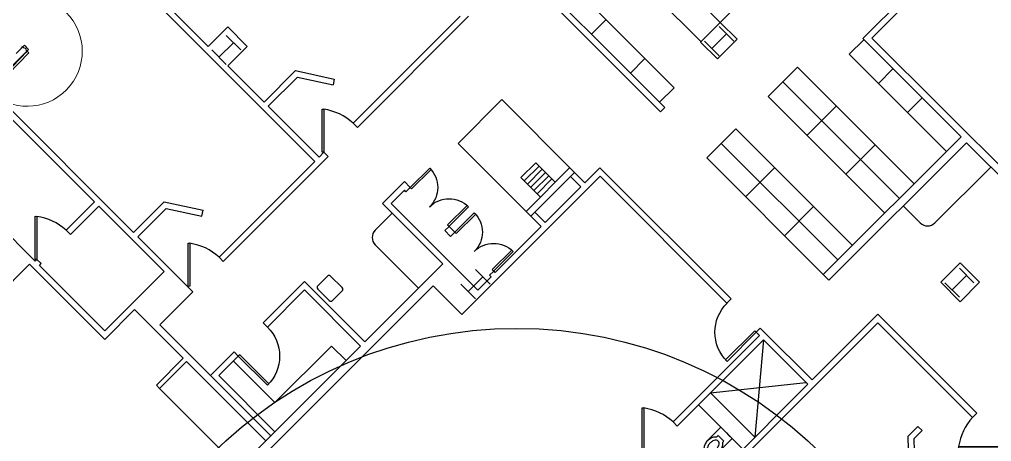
# Model space of a CAD drawing. Header units: inches. Extents: x -59 to 5682, y -269 to 4477.
# Drawn here: x 1088 to 1937, y 1099 to 1468 of the extents above; entities that cross this region are included whole.
import ezdxf

# ---------------------------------------------------------------- set-up
doc = ezdxf.new("R2010")
doc.units = ezdxf.units.IN
doc.header["$LTSCALE"] = 96
doc.header["$MEASUREMENT"] = 0
doc.layers.get('0').update_dxf_attribs({"linetype": 'CONTINUOUS'})
for name, color, linetype in [('A-COLS', 5, 'CONTINUOUS'), ('A-DOOR', 2, 'CONTINUOUS'), ('A-FLOR-CASE', 3, 'CONTINUOUS'), ('A-FLOR-PFIX', 2, 'CONTINUOUS'), ('A-SHAFT', 1, 'CONTINUOUS'), ('A-WALL-FULL', 6, 'CONTINUOUS')]:
    doc.layers.add(name, color=color, linetype=linetype)
doc.layers.add('A-DOOR-FRAM', color=31, linetype='CONTINUOUS', lineweight=50)

# ---------------------------------------------------------------- blocks, each defined once
blk = doc.blocks.new('ador')
at = {"layer": 'A-DOOR'}
blk.add_lwpolyline([(7907.5, 2187.6), (7908.9, 2186.1), (7874.9, 2152.2), (7873.5, 2153.6)], close=True, dxfattribs=at)
blk.add_arc((7860.4, 2149.8), 60.6, 2.2706, 36.8485, dxfattribs=at)
blk = doc.blocks.new('0206.01-BAS-GRID$0$IBEAM')
for points in [[(-0.5, 0.5, 1), (-0.5, 0.5), (0.5, 0.5), (0.5, 0.5, 1)], [(0, -0.5, 1), (0, -0.5), (0, 0.5), (0, 0.5, 1)], [(-0.5, -0.5, 1), (-0.5, -0.5), (0.5, -0.5), (0.5, -0.5, 1)]]:
    blk.add_3dface(points)
blk = doc.blocks.new('P2477016')
for p, q in [((-3.603083, -23.831759), (-3.603083, -23.831759)), ((-2.504894, -21.068753), (-2.504894, -21.068753))]:
    blk.add_line(p, q)
for points in [[(-6.93083, -16.399601, -0.022673), (-7, -14.875), (-7, 0), (-3.020761, 0), (0, 0), (3.020761, 0), (7, 0), (7, -14.875)], [(-6.937926, -16.211212, -0.074934), (-6.387938, -12.562014, -0.085426), (-4.920528, -9.670474, -0.066386), (-3.550098, -8.264603), (-3.550098, -6.711212), (3.449902, -6.711212), (3.449902, -8.264603, -0.066386), (4.820333, -9.670474, -0.085426), (6.287743, -12.562014, -0.111314), (6.709134, -17.991061)], [(3.991504, -23.722377, -0.562484), (3.158962, -23.529526), (2.424162, -21.300368, -0.238976), (2.492058, -20.853364, 0.08035), (3.421006, -18.976205, 0.074934), (3.837731, -16.211212, 0.074934), (3.421006, -13.446218, 0.085426), (2.414145, -11.462194, 0.066386), (1.597345, -10.624271, 0.330534), (-1.69754, -10.624271, 0.066386), (-2.51434, -11.462194, 0.085426), (-3.521201, -13.446218, 0.074934), (-3.937926, -16.211212, 0.074934), (-3.521201, -18.976205, 0.08035), (-2.592253, -20.853364, -0.238976), (-2.524357, -21.300368), (-3.250575, -23.503493, -0.549653), (-4.069149, -23.710095)], [(0, -25.75, 0.143932), (2.498761, -25.015482, 0.107177), (4.949747, -22.564786, 0.077997), (6.431696, -19.212481, 0.065232), (7, -14.875)], [(-4.023967, -23.748064, 0.06085), (-2.498761, -25.015482, 0.143932), (0, -25.75)], [(-2.976493, -22.67201, 0.063273), (-1.687041, -23.754089, 0.143932), (0, -24.25)], [(0, -24.25, 0.143932), (1.687041, -23.754089, 0.059203), (2.902316, -22.750942)]]:
    blk.add_lwpolyline(points, format="xyb")
for centre, radius, start, end in [((5.443363, -16.211212), 12.38129, 180, 197.141641), ((2.746106, -17.043143), 9.558648, 197.141641, 216.672481), ((1.035634, -18.316811), 7.426057, 216.672481, 226.574161)]:
    blk.add_arc(centre, radius, start, end)
blk = doc.blocks.new('*U27')
for p, q in [((0, 0), (0, 0)), ((36, 0), (36, 0))]:
    blk.add_line(p, q)
blk.add_lwpolyline([(0, 0), (0, 36), (1.75, 36), (1.75, 0)], close=True)
blk.add_arc((0, 0), 36, 0, 90)
blk = doc.blocks.new('*U33')
for p, q in [((0, 0), (0, 0)), ((-24, 0), (-24, 0))]:
    blk.add_line(p, q)
blk.add_lwpolyline([(0, 0), (0, -24), (-1.75, -24), (-1.75, 0)], close=True)
blk.add_arc((0, 0), 24, 180, 270)
blk = doc.blocks.new('*U34')
for p, q in [((0, 0), (0, 0)), ((24, 0), (24, 0))]:
    blk.add_line(p, q)
blk.add_lwpolyline([(0, 0), (0, -24), (1.75, -24), (1.75, 0)], close=True)
blk.add_arc((0, 0), 24, 270, 0)
blk = doc.blocks.new('*U29')
for p, q in [((0, 0), (0, 0)), ((-36, 0), (-36, 0))]:
    blk.add_line(p, q)
blk.add_lwpolyline([(0, 0), (0, 36), (-1.75, 36), (-1.75, 0)], close=True)
blk.add_arc((0, 0), 36, 90, 180)
blk = doc.blocks.new('Corp_Door Single F - 4_-0_ x 7_-0_ - 2_ Head-2418504-LEVEL 01 OVERALL FLOOR PLAN CATH _1')
at = {"layer": 'A-DOOR', "lineweight": 20}
for p, q in [((23.97, 4.75), (71.96, 5.59)), ((23.97, 4.75), (24, 3)), ((24, 3), (71.99, 3.84)), ((71.96, 5.59), (71.99, 3.84))]:
    blk.add_line(p, q, dxfattribs=at)
at = {"layer": 'A-DOOR', "lineweight": 9}
blk.add_arc((24, 3), 48, 1, 180, dxfattribs=at)
at = {"layer": 'A-DOOR-FRAM', "lineweight": 13}
for p, q in [((-24, 3), (-26, 3)), ((-26, 3), (-26, 2.63)), ((-24, 1), (-24, 3)), ((-23.37, 1), (-24, 1)), ((-23.37, -0.75), (-23.37, 1)), ((24, 1), (23.38, 1)), ((23.38, 1), (23.38, -0.75)), ((26, 3), (24, 3)), ((24, 3), (24, 1)), ((26, 2.63), (26, 3)), ((-26, -2.62), (-26, -2.75)), ((-26, -2.75), (-24, -2.75)), ((-24, -2.75), (-24, -0.75)), ((-24, -0.75), (-23.37, -0.75)), ((23.38, -0.75), (24, -0.75)), ((24, -0.75), (24, -2.75)), ((24, -2.75), (26, -2.75))]:
    blk.add_line(p, q, dxfattribs=at)

msp = doc.modelspace()

# ---------------------------------------------------------------- linework, layer by layer
at = {"layer": 'A-FLOR-CASE'}
for p, q in [((1615.02, 1549.89), (1700.04, 1464.87)), ((1598.25, 1533.13), (1683.28, 1448.1)), ((1566.43, 1501.31), (1659.77, 1407.97)), ((1700.04, 1464.87), (1729.95, 1494.77)), ((1600.38, 1467.37), (1587.65, 1454.64)), ((1825.41, 1449.87), (1812.68, 1437.14)), ((1812.68, 1437.14), (1897.54, 1352.29)), ((1634.32, 1433.43), (1621.59, 1420.7)), ((1767.43, 1425.83), (1741.97, 1400.38)), ((1869.25, 1324.01), (1767.43, 1425.83)), ((1850.87, 1424.42), (1838.14, 1411.69)), ((1856.52, 1311.28), (1754.7, 1413.1)), ((1659.77, 1407.97), (1647.05, 1395.25)), ((1843.79, 1298.55), (1741.97, 1400.38)), ((1801.37, 1391.89), (1775.91, 1366.44)), ((1876.32, 1398.96), (1863.59, 1386.23)), ((1713.69, 1372.09), (1688.23, 1346.64)), ((1815.51, 1270.27), (1713.69, 1372.09)), ((1802.78, 1257.54), (1700.96, 1359.36)), ((1835.31, 1357.95), (1809.85, 1332.49)), ((1790.05, 1244.81), (1688.23, 1346.64)), ((1747.63, 1338.15), (1722.17, 1312.7)), ((1936.24, 1338.67), (1887.44, 1289.88)), ((1781.57, 1304.21), (1756.11, 1278.75)), ((1874.72, 1289.88), (1859.87, 1304.73)), ((1413.7, 1298.37), (1398.85, 1283.52)), ((1398.85, 1270.8), (1436.68, 1232.97)), ((1311.35, 1133.09), (1360.67, 1182.41)), ((1373.4, 1169.68), (1360.67, 1182.41)), ((1311.35, 1133.09), (1275.11, 1169.33)), ((1279.9, 1076.19), (1210.6, 1145.48))]:
    msp.add_line(p, q, dxfattribs=at)
for centre, start, end in [((1405.21, 1277.16), 135, 225), ((1881.08, 1296.25), 225, 315)]:
    msp.add_arc(centre, 9, start, end, dxfattribs=at)
at = {"layer": 'A-FLOR-PFIX'}
for p, q in [((1471.15, 1359.36), (1509.34, 1397.55)), ((1509.34, 1397.55), (1572.98, 1333.91)), ((1471.15, 1359.36), (1534.79, 1295.72)), ((1526.1, 1329.45), (1539.03, 1342.39)), ((1539.03, 1342.39), (1556.01, 1325.42)), ((1528.93, 1326.62), (1541.86, 1339.56)), ((1530.55, 1299.96), (1568.73, 1338.15)), ((1531.75, 1323.8), (1544.69, 1336.73)), ((1534.58, 1320.97), (1547.52, 1333.91)), ((1534.79, 1295.72), (1572.98, 1333.91)), ((1526.1, 1329.45), (1543.07, 1312.48)), ((1537.41, 1318.14), (1550.35, 1331.08)), ((1540.24, 1315.31), (1553.18, 1328.25))]:
    msp.add_line(p, q, dxfattribs=at)
msp.add_lwpolyline([(1361.57, 1222.08), (1370.05, 1230.56, 0.414214), (1370.05, 1233.39), (1359.95, 1243.49, 0.414214), (1357.12, 1243.49), (1348.64, 1235.01, 0.414214), (1348.64, 1232.18), (1358.74, 1222.08, 0.414214)], format="xyb", close=True, dxfattribs=at)
at = {"layer": 'A-SHAFT'}
for p, q in [((1737.75, 1187.72), (1730.3, 1102.85)), ((1691.58, 1141.55), (1774.88, 1150.6))]:
    msp.add_line(p, q, dxfattribs=at)
msp.add_circle((1522.44, 819.85), 377.96, dxfattribs=at)
at = {"layer": 'A-WALL-FULL'}
for p, q in [((1824.53, 1450.75), (2011.56, 1637.78)), ((1832.51, 1451.32), (2015.27, 1634.07)), ((1253.14, 1444.03), (1176.02, 1521.15)), ((1346.14, 1343.6), (1172.31, 1517.44)), ((1601.97, 1432.9), (1546.11, 1488.76)), ((1605.68, 1436.61), (1553.71, 1488.58)), ((1379.55, 1377), (1472.92, 1470.38)), ((1383.26, 1373.29), (1480.35, 1470.38)), ((1700.08, 1464.9), (1682.93, 1447.75)), ((1700.08, 1464.9), (1714.75, 1450.23)), ((1153.74, 1308.31), (1010.26, 1451.79)), ((1832.51, 1451.32), (2029.38, 1254.68)), ((1085.33, 1437.89), (1092.55, 1445.11)), ((1096.27, 1441.4), (1092.55, 1445.11)), ((1682.93, 1447.75), (1697.6, 1433.08)), ((1714.75, 1450.23), (1697.6, 1433.08)), ((1824.53, 1450.75), (1910.26, 1365.02)), ((1062.17, 1407.3), (1096.27, 1441.4)), ((1605.68, 1436.61), (1651.64, 1390.65)), ((1301.77, 1395.39), (1270.11, 1427.06)), ((1601.97, 1432.9), (1647.93, 1386.94)), ((1301.77, 1395.39), (1329.21, 1422.84)), ((1329.21, 1422.84), (1363.14, 1415.46)), ((1305.48, 1391.68), (1330.9, 1417.1)), ((1330.9, 1417.1), (1362.03, 1410.33)), ((1363.14, 1415.46), (1362.03, 1410.33)), ((1187.93, 1281.55), (1062.17, 1407.3)), ((958.49, 1400.03), (1101.98, 1256.54)), ((1349.85, 1347.31), (1305.48, 1391.68)), ((1651.64, 1390.65), (1647.93, 1386.94)), ((1383.26, 1373.29), (1379.55, 1377)), ((1790.05, 1244.81), (1910.26, 1365.02)), ((1795, 1239.87), (1915.02, 1359.89)), ((1915.02, 1359.89), (2024.98, 1249.93)), ((1349.85, 1347.31), (1354.09, 1351.55)), ((1357.8, 1347.83), (1354.09, 1351.55)), ((1262.55, 1260), (1346.14, 1343.6)), ((1266.26, 1256.29), (1357.8, 1347.83)), ((1581.99, 1324.89), (1572.98, 1333.91)), ((1581.99, 1324.89), (1595.04, 1337.94)), ((1709.49, 1223.5), (1595.04, 1337.94)), ((1405.21, 1306.86), (1424.31, 1325.95)), ((1429.43, 1320.82), (1424.31, 1325.95)), ((1474.51, 1209.99), (1595.22, 1330.69)), ((1569.44, 1330.37), (1578.46, 1321.35)), ((1595.22, 1330.69), (1705.95, 1219.97)), ((1412.64, 1306.86), (1424.31, 1318.53)), ((1425.72, 1317.11), (1424.31, 1318.53)), ((1425.72, 1317.11), (1429.43, 1320.82)), ((1547.34, 1290.24), (1578.46, 1321.35)), ((1128.99, 1283.56), (1153.74, 1308.31)), ((1187.93, 1281.55), (1214.66, 1308.29)), ((1214.66, 1308.29), (1248.59, 1300.91)), ((1132.7, 1279.84), (1157.46, 1304.6)), ((1214.62, 1247.43), (1157.46, 1304.6)), ((1191.64, 1277.84), (1216.35, 1302.55)), ((1216.35, 1302.55), (1247.47, 1295.78)), ((1247.47, 1295.78), (1248.59, 1300.91)), ((1457.89, 1254.18), (1405.21, 1306.86)), ((1488.3, 1231.2), (1412.64, 1306.86)), ((1547.34, 1290.24), (1538.33, 1299.26)), ((1534.79, 1295.72), (1543.81, 1286.71)), ((1132.7, 1279.84), (1128.99, 1283.56)), ((1459.66, 1283.17), (1463.37, 1286.88)), ((1464.7, 1278.13), (1459.66, 1283.17)), ((1468.41, 1281.84), (1463.37, 1286.88)), ((1464.7, 1278.13), (1468.41, 1281.84)), ((1503.68, 1246.58), (1543.81, 1286.71)), ((1239.72, 1229.76), (1191.64, 1277.84)), ((1101.98, 1256.54), (1103.53, 1258.1)), ((1107.25, 1254.39), (1103.53, 1258.1)), ((1262.55, 1260), (1266.26, 1256.29)), ((1097.18, 1253.92), (1027.72, 1184.46)), ((1097.18, 1253.92), (1162.85, 1188.24)), ((1105.69, 1252.83), (1107.25, 1254.39)), ((1105.69, 1252.83), (1162.85, 1195.67)), ((1389.84, 1186.12), (1457.89, 1254.18)), ((1498.64, 1244.19), (1502.35, 1247.9)), ((1503.68, 1246.58), (1502.27, 1247.99)), ((1892.57, 1238.09), (1909.54, 1255.06)), ((1909.54, 1255.06), (1926.51, 1238.09)), ((1162.85, 1195.67), (1214.62, 1247.43)), ((1488.3, 1231.2), (1499.97, 1242.87)), ((1499.97, 1242.87), (1498.64, 1244.19)), ((1790.05, 1244.81), (1795, 1239.87)), ((1286.42, 1072.1), (1449.41, 1235.09)), ((1301.09, 1202.74), (1337.16, 1238.8)), ((1304.81, 1199.02), (1337.16, 1231.38)), ((1389.84, 1186.12), (1337.16, 1238.8)), ((1386.12, 1182.41), (1337.16, 1231.38)), ((1474.51, 1209.99), (1449.41, 1235.09)), ((1892.57, 1238.09), (1909.54, 1221.12)), ((1892.57, 1238.09), (1909.54, 1221.12)), ((1926.51, 1238.09), (1909.54, 1221.12)), ((1239.72, 1229.76), (1210.76, 1200.79)), ((1705.95, 1219.97), (1709.49, 1223.5)), ((1162.85, 1188.24), (1188.84, 1214.23)), ((1231.27, 1171.8), (1188.84, 1214.23)), ((1780.22, 1152.78), (1837.68, 1210.23)), ((1837.68, 1210.23), (1924.08, 1123.81)), ((1307.63, 1103.92), (1210.74, 1200.82)), ((1301.09, 1202.74), (1304.81, 1199.02)), ((1689.54, 1054.66), (1837.68, 1202.8)), ((1734.99, 1198), (1731.45, 1194.47)), ((1737.79, 1195.2), (1734.99, 1198)), ((1837.68, 1202.8), (1920.37, 1120.1)), ((1658.86, 1116.26), (1734.26, 1191.66)), ((1731.45, 1194.47), (1734.26, 1191.66)), ((1780.22, 1152.78), (1737.79, 1195.2)), ((1277.41, 1073.69), (1386.12, 1182.41)), ((1662.57, 1112.55), (1737.79, 1187.77)), ((1776.51, 1149.06), (1737.79, 1187.77)), ((1207.78, 1148.31), (1231.27, 1171.8)), ((1254.95, 1156.6), (1275.64, 1177.28)), ((1262.38, 1156.6), (1279.35, 1173.57)), ((1275.64, 1177.28), (1279.35, 1173.57)), ((1210.6, 1145.48), (1234.1, 1168.97)), ((1303.39, 1099.68), (1234.1, 1168.97)), ((1311.35, 1107.63), (1262.38, 1156.6)), ((1210.6, 1145.48), (1207.78, 1148.31)), ((1673.63, 1046.18), (1776.51, 1149.06)), ((1691.62, 1141.6), (1730.34, 1102.89)), ((1681.01, 1130.99), (1719.74, 1092.29)), ((1924.08, 1123.81), (1920.37, 1120.1)), ((1662.57, 1112.55), (1658.86, 1116.26)), ((1864.13, 1103.7), (1872.71, 1112.28)), ((1872.71, 1112.28), (1876.42, 1108.57)), ((1864.9, 1073.98), (1864.13, 1103.7)), ((1869.44, 1101.59), (1876.42, 1108.57)), ((1870.09, 1076.15), (1869.44, 1101.59))]:
    msp.add_line(p, q, dxfattribs=at)
msp.add_lwpolyline([(1253.14, 1444.03), (1270.11, 1461), (1287.08, 1444.03), (1270.11, 1427.06)], dxfattribs=at)

# ---------------------------------------------------------------- block references
at = {"layer": 'A-COLS', "xscale": 18.00000000000047, "yscale": 18.00000000000047, "zscale": 1e-06, "rotation": 135}
for p in [(1699.07, 1448.62), (1268.83, 1440.86), (1486.42, 1236.38), (1908.81, 1237.7)]:
    msp.add_blockref('0206.01-BAS-GRID$0$IBEAM', p, dxfattribs=at)
at = {"layer": 'A-DOOR'}
for p, xscale, yscale, zscale, rotation in [((-4505.1, 4646.32), 0.7826086956512714, 0.7826086956512714, 0.7826086956512714, 314.9999999999529), ((-1812.8, -4197.34), 0.7826086956532008, 0.7826086956532008, 0.7826086956532008, 45.00000000000001), ((-2063.41, -4290.83), 0.7826086956523612, 0.7826086956523612, 0.7826086956523612, 44.99980995046793), ((-1928.71, -4314.96), 0.7826086956523919, 0.7826086956523919, 0.7826086956523919, 45.01112650939266), ((-1533.51, -4458.14), 0.7826086956520908, 0.7826086956520908, 0.7826086956520908, 45.00011076627212), ((7494.67, -2072.29), 0.7826086956525578, 0.7826086956525578, 0.7826086956525578, 135.0000000000471)]:
    msp.add_blockref('ador', p, dxfattribs=dict(at, xscale=xscale, yscale=yscale, zscale=zscale, rotation=rotation))
at = {"layer": 'A-DOOR', "rotation": 224.9999999999999}
msp.add_blockref('Corp_Door Single F - 4_-0_ x 7_-0_ - 2_ Head-2418504-LEVEL 01 OVERALL FLOOR PLAN CATH _1', (1109.97, 1458.81), dxfattribs=at)
at = {"layer": 'A-DOOR'}
for name, p, xscale, rotation in [('*U34', (1429.43, 1320.82), -1, 135.0000000000553), ('*U33', (1463.29, 1286.97), -1, 135.0000000000553), ('*U34', (1468.41, 1281.84), -1, 135.0000000000553), ('*U33', (1502.27, 1247.99), -1, 135.0000000000553), ('*U29', (1731.45, 1194.47), -1, 134.9999999999999), ('*U27', (1279.35, 1173.57), -0.9999999999999994, 225.0000000000184)]:
    msp.add_blockref(name, p, dxfattribs=dict(at, xscale=xscale, rotation=rotation))
at = {"layer": 'A-FLOR-PFIX', "rotation": 314.9999999999905}
msp.add_blockref('P2477016', (1705.49, 1106.54), dxfattribs=at)

doc.saveas('drawing.dxf')
